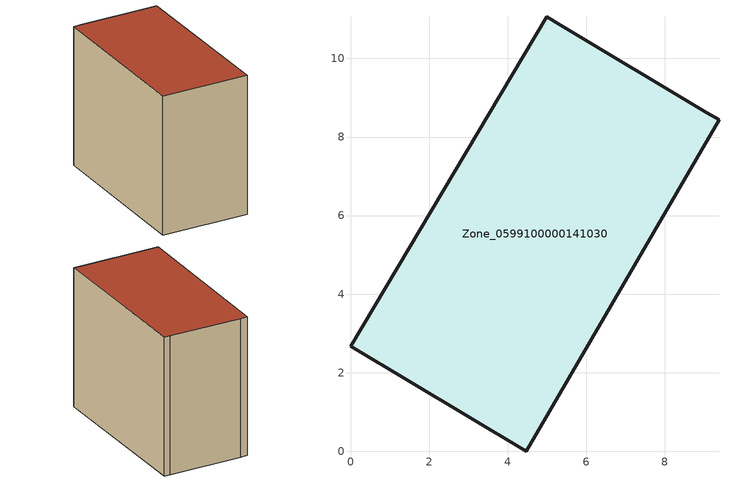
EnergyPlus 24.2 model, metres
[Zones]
Zone_0599100000141030
 floor ground (C_G): 5,11.06 5.36,10.85 9.07,8.62 9.38,8.43 4.47,0 0,2.68 z0
 wall outside (C_F): 5.36,10.85 5,11.06 0,2.68 4.47,0 9.38,8.43 9.07,8.62 5.36,10.85 z0:8.32
 roof outside (C_R): 9.07,8.62 5.36,10.85 5,11.06 0,2.68 4.47,0 9.38,8.43 z8.32
[BUILDING]
Pand.0599100000141030: North Axis=0; Terrain=City; Loads Convergence Tolerance Value=0.04; Temperature Convergence Tolerance Value=0.4; Solar Distribution=FullExterior; Maximum Number of Warmup Days=25; Minimum Number of Warmup Days=1
[Site:Location]
Rotterdam.The.Hague.AP_ZH_NLD Design_Conditions: Latitude=51.96; Longitude=4.45; Time Zone=1; Elevation=-4.5
[SITE:GROUNDTEMPERATURE:BUILDINGSURFACE]
18, 18, 18, 18, 18, 18, 18, 18, 18, 18, 18, 18
[MATERIAL] Thermal Absorptance=0.9; Solar Absorptance=0.7; Visible Absorptance=0.7
Name | Roughness | Thickness | Conductivity | Density | Specific Heat
G.TI.1975-1991 | MediumSmooth | 0.15 | 0.288461 | 540 | 1210
F.TI.1975-1991 | Rough | 0.3 | 0.230769 | 1920 | 840
R.TI.1975-1991 | MediumRough | 0.2 | 0.153846 | 1500 | 1000
[CONSTRUCTION]
C_G: G.TI.1975-1991
C_F: F.TI.1975-1991
C_R: R.TI.1975-1991
[ZONE]
Zone_0599100000141030: Type=1; Multiplier=1; Ceiling Height=Autocalculate; Volume=Autocalculate; Floor Area=autocalculate; Part of Total Floor Area=Yes
[ZONEINFILTRATION:DESIGNFLOWRATE]
Infil_Zone_0599100000141030: Zone or ZoneList or Space or SpaceList=Zone_0599100000141030; Schedule=AlwaysOn; Design Flow Rate Calculation Method=Flow/Area; Flow Rate per Floor Area=0.003; Constant Term Coefficient=1; Temperature Term Coefficient=0; Velocity Term Coefficient=0; Velocity Squared Term Coefficient=0
[HVACTEMPLATE:ZONE:IDEALLOADSAIRSYSTEM]
Zone_0599100000141030: Maximum Heating Supply Air Temperature=50; Minimum Cooling Supply Air Temperature=13; Maximum Heating Supply Air Humidity Ratio=0.0156; Minimum Cooling Supply Air Humidity Ratio=0.0077; Heating Limit=NoLimit; Cooling Limit=NoLimit; Dehumidification Control Type=ConstantSensibleHeatRatio; Cooling Sensible Heat Ratio=0.7; Dehumidification Setpoint=60; Humidification Control Type=None; Humidification Setpoint=30; Outdoor Air Method=None; Outdoor Air Flow Rate per Person=0.00944; Outdoor Air Flow Rate per Zone Floor Area=0; Outdoor Air Flow Rate per Zone=0; Demand Controlled Ventilation Type=None; Outdoor Air Economizer Type=NoEconomizer; Heat Recovery Type=None; Sensible Heat Recovery Effectiveness=0.7; Latent Heat Recovery Effectiveness=0.65
[ZONECONTROL:THERMOSTAT]
ThermostatControl_Zone_0599100000141030: Zone or ZoneList=Zone_0599100000141030; Control Type Schedule=DualSetpointControlType; Control 1=Thermostat_Zone_0599100000141030; Temperature Difference Between Cutout And Setpoint=0
[THERMOSTATSETPOINT:DUALSETPOINT]
Thermostat_Zone_0599100000141030: Heating Setpoint Temperature Schedule=HeatingSetpoint_Zone_0599100000141030; Cooling Setpoint Temperature Schedule=CoolingSetpoint_Zone_0599100000141030
[SCHEDULE:COMPACT]
HeatingSetpoint_Zone_0599100000141030: Through: 12/31, For: AllDays, Until: 24:00, 21
CoolingSetpoint_Zone_0599100000141030: Through: 12/31, For: AllDays, Until: 24:00, 24
DualSetpointControlType: Through: 12/31, For: AllDays, Until: 24:00, 4
AlwaysOn: Through: 12/31, For: AllDays, Until: 24:00, 1
